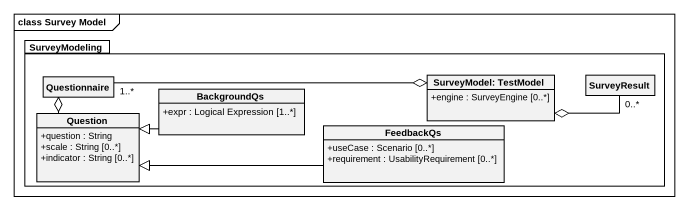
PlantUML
@startuml
mainframe class Survey Model
hide circle
hide empty members
skinparam classAttributeIconSize 0
package SurveyModeling {
  class Question {
    +question : String
    +scale : String [0..*]
    +indicator : String [0..*]
  }
  class Questionnaire
  class BackgroundQs {
    +expr : Logical Expression [1..*]
  }
  class "SurveyModel: TestModel" as SurveyModel_TestModel {
    +engine : SurveyEngine [0..*]
  }
  class SurveyResult
  class FeedbackQs {
    +useCase : Scenario [0..*]
    +requirement : UsabilityRequirement [0..*]
  }
}
Questionnaire o-- Question
BackgroundQs -left-|> Question
SurveyModel_TestModel o-left- "1..*" Questionnaire
SurveyModel_TestModel o-right- "0..*" SurveyResult
FeedbackQs -left-|> Question
@enduml
